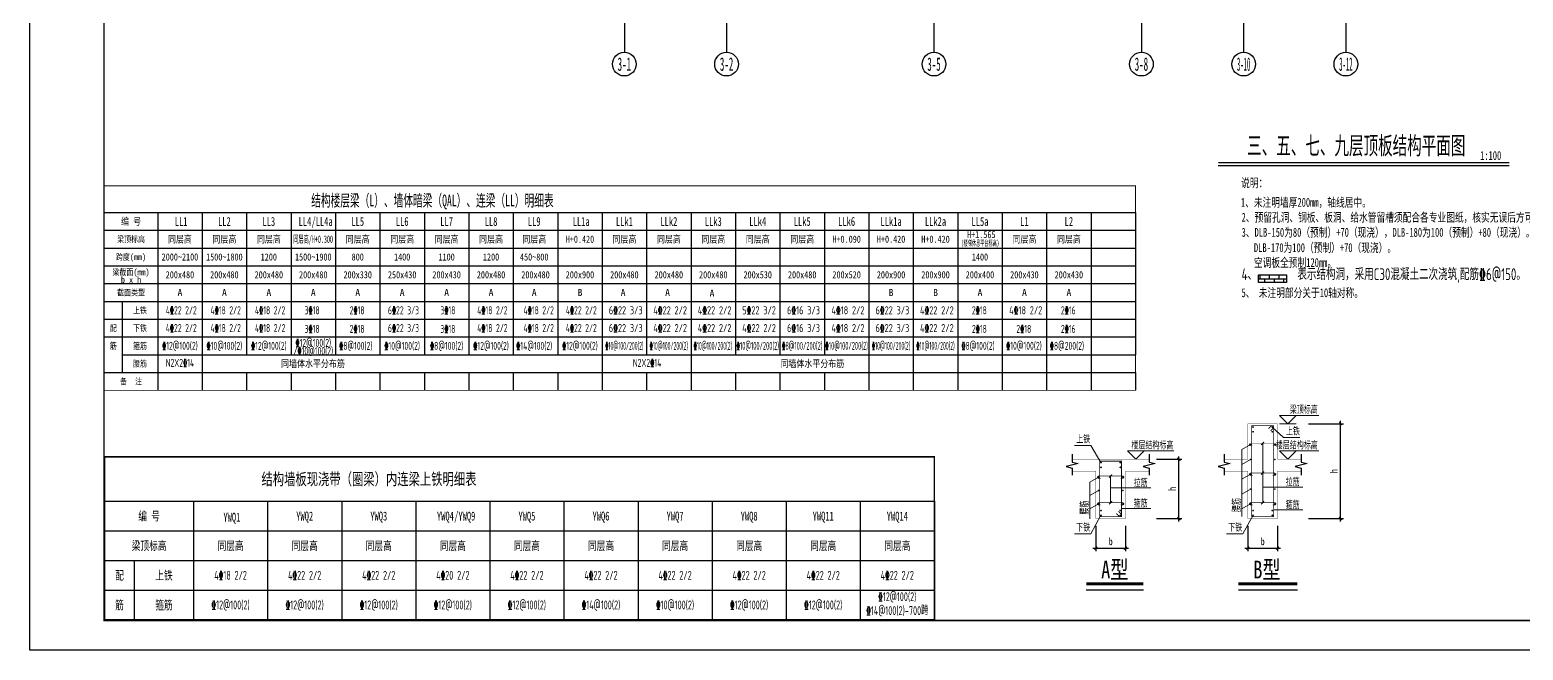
# Model space of a CAD drawing. Extents: x -3200781797 to -8106663, y 494714 to 1244925.
# Drawn here: x -8190763 to -8140368, y 814664 to 835599 of the extents above; entities that cross this region are included whole.
import ezdxf
from ezdxf.enums import TextEntityAlignment as Align
from ezdxf.xclip import XClip

# ---------------------------------------------------------------- set-up
doc = ezdxf.new("R2010")
doc.units = 0
doc.header["$LTSCALE"] = 1000
doc.header["$MEASUREMENT"] = 0
doc.header["$XCLIPFRAME"] = 0
doc.linetypes.add('DASH', pattern=[0.35, 0.25, -0.1])
doc.layers.get('Defpoints').update_dxf_attribs({"color": 30, "linetype": 'DASH'})
for name, color, linetype in [('3#-轴线$0$3#-轴号$0$A-ANNO-AXIS-CIRC', 3, 'Continuous'), ('3#-轴线$0$3#-轴号$0$A-ANNO-AXIS-TEXT', 7, 'Continuous'), ('3#-轴线$0$AXIS_TEXT', 7, 'Continuous'), ('3#4#5#$0$BORDER', 7, 'Continuous'), ('3#4#5#模板$0$BORDER', 7, 'Continuous'), ('DIM', 3, 'Continuous'), ('HATCH', 254, 'Continuous'), ('NUM', 7, 'Continuous'), ('S-ANNO-DIMS', 3, 'Continuous'), ('S-ANNO-TABS', 4, 'Continuous'), ('S-ANNO-TABT', 7, 'Continuous'), ('S-ANNO-TEXT', 7, 'Continuous'), ('S-DETL', 4, 'Continuous'), ('S-DETL-DIMS', 7, 'Continuous'), ('S-DETL-SBAR', 6, 'Continuous'), ('S-PC-FQ-WYQ', 4, 'Continuous'), ('S-WALL-BEAM-TEXT', 2, 'Continuous'), ('S-WALL-COLU-HATC', 16, 'Continuous')]:
    doc.layers.add(name, color=color, linetype=linetype)
doc.layers.add('S-DETL-TEXT', color=7, linetype='Continuous', lineweight=0)
doc.styles.add('-楷体_GB2312', font='', dxfattribs={"width": 0.7})
doc.styles.add('3#-轴线$0$3#-轴号$0$_TCH_AXIS', font='')
doc.styles.add('3#-轴线$0$COMPLEX', font='COMPLEX')
doc.styles.add('TSSD_Dimension', font='', dxfattribs={"width": 0.7})
doc.styles.add('TSSD_Norm', font='Tssdeng.shx', dxfattribs={"bigfont": 'hztxt.shx'})
doc.styles.add('TSSD_Rein', font='tssdeng.shx', dxfattribs={"width": 0.7, "bigfont": 'hztxt.shx'})
doc.styles.add('宋体', font='', dxfattribs={"width": 0.8})
doc.styles.add('楷体', font='', dxfattribs={"width": 0.6})
doc.styles.get('-楷体_GB2312').set_extended_font_data('KaiTi_GB2312')
doc.styles.get('3#-轴线$0$3#-轴号$0$_TCH_AXIS').set_extended_font_data('SimSun')
doc.styles.get('TSSD_Dimension').set_extended_font_data('KaiTi_GB2312')
doc.styles.get('宋体').set_extended_font_data('SimSun')
doc.styles.get('楷体').set_extended_font_data('KaiTi_GB2312')
doc.dimstyles.new('TSSD_100_100', dxfattribs={"dimtxt": 250, "dimasz": 100, "dimexe": 100, "dimexo": 250, "dimgap": 100, "dimtad": 1, "dimdec": 0, "dimzin": 0, "dimdsep": 46, "dimtxsty": 'TSSD_Dimension', "dimblk": 'ARCHTICK', "dimcen": 0, "dimdle": 100, "dimclrt": 7, "dimadec": 0, "dimazin": 0, "dimtfac": 1, "dimtdec": 0, "dimtix": 1, "dimtmove": 2, "dimatfit": 3, "dimfxl": 1, "dimtolj": 1, "dimtzin": 0, "dimarcsym": 0})
doc.dimstyles.new('TSSD_20_100', dxfattribs={"dimtxt": 250, "dimasz": 100, "dimexe": 100, "dimexo": 250, "dimgap": 100, "dimtad": 1, "dimdec": 0, "dimlfac": 0.2, "dimzin": 0, "dimdsep": 46, "dimtxsty": '楷体', "dimblk": 'ARCHTICK', "dimcen": 0, "dimdle": 100, "dimclrt": 7, "dimadec": 0, "dimazin": 0, "dimtfac": 1, "dimtdec": 0, "dimtix": 1, "dimtmove": 2, "dimatfit": 3, "dimfxl": 1, "dimtolj": 1, "dimtzin": 0, "dimarcsym": 0})

# ---------------------------------------------------------------- blocks, each defined once
blk = doc.blocks.new('A$C635F6008')
at = {"layer": 'HATCH'}
h = blk.add_hatch(dxfattribs=at)
h.set_pattern_fill('BRICK1', color=256, scale=20, style=0)
h.set_pattern_definition([(0, (-59483.03, -74401.65), (0, 160), []), (90, (-59483.03, -74401.65), (-160, 160), [160, -160])])
h.paths.add_polyline_path([(2384, -116), (1440, -116), (1440, -378), (2384, -378)])
at = {"layer": 'S-PC-FQ-WYQ'}
blk.add_lwpolyline([(1440, -116), (2384, -116), (2384, -378), (1440, -378)], close=True, dxfattribs=at)
at = {"layer": 'NUM', "width": 0.7}
for s, height, style, p in [('说明：', 300, '楷体', (849, 2746)), ('   1、未注明墙厚200mm，轴线居中。', 300, '楷体', (416, 2086)), ('2、预留孔洞、钢板、板洞、给水管留槽须配合各专业图纸，核实无误后方可施工,不得后凿。', 300, '楷体', (866, 1582)), ('3、DLB-150为80（预制）+70（现浇），DLB-180为100（预制）+80（现浇）。', 300, '楷体', (866, 1075)), ('DLB-170为100（预制）+70（现浇）。', 300, '楷体', (1283, 557)), ('4、        表示结构洞，采用C30混凝土二次浇筑,配筋%%1326@150。', 400, 'TSSD_Rein', (866, -418)), ('空调板全预制120mm。', 300, '楷体', (1283, 56))]:
    blk.add_text(s, height=height, dxfattribs=dict(at, style=style)).set_placement(p, align=Align.BOTTOM_LEFT)
blk = doc.blocks.new('ll-1')
at = {"layer": 'S-ANNO-TABS'}
for p, q in [((25521, 3723), (60321, 3723)), ((27321, 3723), (27321, -2277)), ((28821, 3723), (28821, -2277)), ((30321, 3723), (30321, -1077)), ((31821, 3723), (31821, -1077)), ((31821, 3723), (31821, -1077)), ((33321, 3723), (33321, -1077)), ((34821, 3723), (34821, -1077)), ((36321, 3723), (36321, -1077)), ((37821, 3723), (37821, -1077)), ((39321, 3723), (39321, -1077)), ((40821, 3723), (40821, -1077)), ((42321, 3723), (42321, -2277)), ((43821, 3723), (43821, -1077)), ((45321, 3723), (45321, -2277)), ((46821, 3723), (46821, -1077)), ((48321, 3723), (48321, -1077)), ((49821, 3723), (49821, -1077)), ((51321, 3723), (51321, -2277)), ((52821, 3723), (52821, -2277)), ((54321, 3723), (54321, -2277)), ((55821, 3723), (55821, -2277)), ((57321, 3723), (57321, -2277)), ((58821, 3723), (58821, -2277)), ((60321, 3723), (60321, -1077)), ((25521, 3123), (60321, 3123)), ((25521, 3123), (60321, 3123)), ((25521, 2523), (60321, 2523)), ((25521, 1923), (60321, 1923)), ((25521, 1323), (60321, 1323)), ((25521, 723), (60321, 723)), ((26121, 723), (26121, -1677)), ((25521, 123), (60321, 123)), ((25521, -477), (60321, -477)), ((26121, -1077), (60321, -1077)), ((25521, -1677), (60321, -1677)), ((30321, -1677), (30321, -2277)), ((31821, -1677), (31821, -2277)), ((31821, -1677), (31821, -2277)), ((33321, -1677), (33321, -2277)), ((34821, -1677), (34821, -2277)), ((36321, -1677), (36321, -2277)), ((37821, -1677), (37821, -2277)), ((39321, -1677), (39321, -2277)), ((40821, -1677), (40821, -2277)), ((43821, -1677), (43821, -2277)), ((46821, -1677), (46821, -2277)), ((48321, -1677), (48321, -2277)), ((49821, -1677), (49821, -2277)), ((60321, -1677), (60321, -2277))]:
    blk.add_line(p, q, dxfattribs=at)
at = {"layer": 'S-ANNO-TABS', "const_width": 30}
blk.add_lwpolyline([(25521, 4623), (60321, 4623), (60321, -2277), (25521, -2277)], close=True, dxfattribs=at)
at = {"layer": 'S-ANNO-TABT'}
for s, height, style, width, p in [('结构楼层梁（L）、墙体暗梁（QAL）、连梁（LL）明细表', 400, '楷体', 0.6, (36591, 4130)), ('编 号', 240, '宋体', 0.8, (26421, 3423)), ('LL1', 300, '宋体', 0.7, (28112, 3423)), ('LL2', 300, '宋体', 0.7, (29571, 3423)), ('LL3', 300, '宋体', 0.7, (31071, 3423)), ('LL4', 300, '宋体', 0.7, (32289, 3423)), ('/LL4a', 300, '宋体', 0.7, (32868, 3423)), ('LL5', 300, '宋体', 0.7, (34071, 3423)), ('LL6', 300, '宋体', 0.7, (35571, 3423)), ('LL7', 300, '宋体', 0.7, (37071, 3423)), ('LL8', 300, '宋体', 0.7, (38571, 3423)), ('LL9', 300, '宋体', 0.7, (40027, 3423)), ('LL1a', 300, '宋体', 0.7, (41612, 3423)), ('LLk1', 300, '宋体', 0.7, (43071, 3423)), ('LLk2', 300, '宋体', 0.7, (44571, 3423)), ('LLk3', 300, '宋体', 0.7, (46071, 3423)), ('LLk4', 300, '宋体', 0.7, (47571, 3423)), ('LLk5', 300, '宋体', 0.7, (49071, 3423)), ('LLk6', 300, '宋体', 0.7, (50571, 3423)), ('LLk1a', 300, '宋体', 0.7, (52071, 3423)), ('LLk2a', 300, '宋体', 0.7, (53571, 3423)), ('LL5a', 300, '宋体', 0.7, (55071, 3423)), ('L1', 300, '宋体', 0.7, (56571, 3423)), ('L2', 300, '宋体', 0.7, (58071, 3423)), ('H+1.565', 240, '宋体', 0.8, (55115, 2981)), ('梁顶标高', 210, '宋体', 0.8, (26421, 2824)), ('同层高', 240, '宋体', 0.8, (28071, 2824)), ('同层高', 240, '宋体', 0.8, (29571, 2824)), ('同层高', 240, '宋体', 0.8, (31071, 2824)), ('同层高/H+0.300', 250, '宋体', 0.5, (32565, 2824)), ('同层高', 240, '宋体', 0.8, (34071, 2824)), ('同层高', 240, '宋体', 0.8, (35571, 2824)), ('同层高', 240, '宋体', 0.8, (37071, 2824)), ('同层高', 240, '宋体', 0.8, (38571, 2824)), ('同层高', 240, '宋体', 0.8, (40027, 2824)), ('H+0.420', 240, '宋体', 0.8, (41571, 2824)), ('同层高', 240, '宋体', 0.8, (43071, 2824)), ('同层高', 240, '宋体', 0.8, (44571, 2824)), ('同层高', 240, '宋体', 0.8, (46071, 2824)), ('同层高', 240, '宋体', 0.8, (47571, 2824)), ('同层高', 240, '宋体', 0.8, (49071, 2824)), ('H+0.090', 240, '宋体', 0.8, (50571, 2824)), ('H+0.420', 240, '宋体', 0.8, (52071, 2824)), ('H+0.420', 240, '宋体', 0.8, (53571, 2824)), ('(楼梯休息平台标高)', 200, '宋体', 0.5, (55078, 2694)), ('同层高', 240, '宋体', 0.8, (56571, 2824)), ('同层高', 240, '宋体', 0.8, (58071, 2824)), ('跨度(mm)', 210, '宋体', 0.8, (26421, 2224)), ('2000~2100', 240, '宋体', 0.8, (28071, 2224)), ('1500~1800', 240, '宋体', 0.8, (29571, 2224)), ('1200', 240, '宋体', 0.8, (31071, 2224)), ('1500~1900', 240, '宋体', 0.8, (32571, 2224)), ('800', 240, '宋体', 0.8, (34071, 2224)), ('1400', 240, '宋体', 0.8, (35571, 2224)), ('1100', 240, '宋体', 0.8, (37071, 2224)), ('1200', 240, '宋体', 0.8, (38571, 2224)), ('450~800', 240, '宋体', 0.8, (40027, 2224)), ('1400', 240, '宋体', 0.8, (55071, 2224)), ('梁截面(mm)', 210, '宋体', 0.8, (26421, 1714)), ('b x h', 210, '宋体', 0.8, (26421, 1454)), ('200x480', 240, '宋体', 0.8, (28071, 1624)), ('200x480', 240, '宋体', 0.8, (29571, 1624)), ('200x480', 240, '宋体', 0.8, (31071, 1624)), ('200x480', 240, '宋体', 0.8, (32571, 1624)), ('200x330', 240, '宋体', 0.8, (34071, 1624)), ('250x430', 240, '宋体', 0.8, (35571, 1624)), ('200x430', 240, '宋体', 0.8, (37071, 1624)), ('200x480', 240, '宋体', 0.8, (38571, 1624)), ('200x480', 240, '宋体', 0.8, (40071, 1624)), ('200x900', 240, '宋体', 0.8, (41571, 1624)), ('200x480', 240, '宋体', 0.8, (43071, 1624)), ('200x480', 240, '宋体', 0.8, (44571, 1624)), ('200x480', 240, '宋体', 0.8, (46071, 1624)), ('200x530', 240, '宋体', 0.8, (47571, 1624)), ('200x480', 240, '宋体', 0.8, (49071, 1624)), ('200x520', 240, '宋体', 0.8, (50571, 1624)), ('200x900', 240, '宋体', 0.8, (52071, 1624)), ('200x900', 240, '宋体', 0.8, (53571, 1624)), ('200x400', 240, '宋体', 0.8, (55071, 1624)), ('200x430', 240, '宋体', 0.8, (56571, 1624)), ('200x430', 240, '宋体', 0.8, (58071, 1624)), ('截面类型', 210, '宋体', 0.8, (26421, 1024)), ('上铁', 210, '宋体', 0.8, (26721, 424)), ('4%%13222 2/2', 270, 'TSSD_Norm', 0.6, (28115, 424)), ('4%%13218 2/2', 270, 'TSSD_Norm', 0.6, (29615, 424)), ('4%%13218 2/2', 270, 'TSSD_Norm', 0.6, (31115, 424)), ('3%%13218', 270, 'TSSD_Norm', 0.6, (32531, 424)), ('2%%13218', 270, 'TSSD_Norm', 0.6, (34050, 424)), ('6%%13222 3/3', 270, 'TSSD_Norm', 0.6, (35615, 424)), ('3%%13218', 270, 'TSSD_Norm', 0.6, (37115, 424)), ('4%%13218 2/2', 270, 'TSSD_Norm', 0.6, (38615, 424)), ('4%%13218 2/2', 270, 'TSSD_Norm', 0.6, (40179, 424)), ('4%%13222 2/2', 270, 'TSSD_Norm', 0.6, (41615, 424)), ('6%%13222 3/3', 270, 'TSSD_Norm', 0.7, (43115, 424)), ('4%%13222 2/2', 270, 'TSSD_Norm', 0.7, (44615, 424)), ('4%%13222 2/2', 270, 'TSSD_Norm', 0.7, (46115, 424)), ('5%%13222 3/2', 270, 'TSSD_Norm', 0.7, (47615, 424)), ('6%%13216 3/3', 270, 'TSSD_Norm', 0.7, (49115, 424)), ('4%%13218 2/2', 270, 'TSSD_Norm', 0.7, (50615, 424)), ('6%%13222 3/3', 270, 'TSSD_Norm', 0.7, (52115, 424)), ('4%%13222 2/2', 270, 'TSSD_Norm', 0.7, (53615, 424)), ('2%%13218', 270, 'TSSD_Norm', 0.6, (55050, 424)), ('4%%13218 2/2', 270, 'TSSD_Norm', 0.7, (56615, 424)), ('2%%13216', 270, 'TSSD_Norm', 0.6, (58050, 424)), ('配', 210, '宋体', 0.8, (25821, -176)), ('下铁', 210, '宋体', 0.8, (26721, -176)), ('4%%13222 2/2', 270, 'TSSD_Norm', 0.6, (28115, -176)), ('4%%13218 2/2', 270, 'TSSD_Norm', 0.6, (29615, -176)), ('4%%13218 2/2', 270, 'TSSD_Norm', 0.6, (31115, -176)), ('%%13212@100(2)', 270, 'TSSD_Norm', 0.6, (32571, -676)), ('3%%13218', 270, 'TSSD_Norm', 0.6, (32531, -204)), ('2%%13218', 270, 'TSSD_Norm', 0.6, (34050, -204)), ('6%%13222 3/3', 270, 'TSSD_Norm', 0.6, (35615, -176)), ('3%%13218', 270, 'TSSD_Norm', 0.6, (37115, -204)), ('4%%13218 2/2', 270, 'TSSD_Norm', 0.6, (38615, -176)), ('4%%13218 2/2', 270, 'TSSD_Norm', 0.6, (40179, -176)), ('4%%13222 2/2', 270, 'TSSD_Norm', 0.6, (41615, -176)), ('6%%13222 3/3', 270, 'TSSD_Norm', 0.7, (43115, -176)), ('4%%13222 2/2', 270, 'TSSD_Norm', 0.7, (44615, -176)), ('4%%13222 2/2', 270, 'TSSD_Norm', 0.7, (46115, -176)), ('4%%13222 2/2', 270, 'TSSD_Norm', 0.7, (47615, -176)), ('6%%13216 3/3', 270, 'TSSD_Norm', 0.7, (49115, -176)), ('4%%13218 2/2', 270, 'TSSD_Norm', 0.7, (50615, -176)), ('6%%13222 3/3', 270, 'TSSD_Norm', 0.7, (52115, -176)), ('4%%13222 2/2', 270, 'TSSD_Norm', 0.7, (53615, -176)), ('2%%13218', 270, 'TSSD_Norm', 0.6, (55050, -204)), ('2%%13218', 270, 'TSSD_Norm', 0.6, (56550, -204)), ('2%%13216', 270, 'TSSD_Norm', 0.6, (58050, -204)), ('筋', 210, '宋体', 0.8, (25821, -776)), ('箍筋', 210, '宋体', 0.8, (26721, -776)), ('%%13212@100(2)', 270, 'TSSD_Norm', 0.6, (28071, -774)), ('%%13210@100(2)', 270, 'TSSD_Norm', 0.6, (29571, -776)), ('%%13212@100(2)', 270, 'TSSD_Norm', 0.6, (31071, -776)), ('/%%13210@100(2)', 270, 'TSSD_Norm', 0.6, (32571, -950)), ('%%1328@100(2)', 270, 'TSSD_Norm', 0.6, (34006, -776)), ('%%13210@100(2)', 270, 'TSSD_Norm', 0.6, (35571, -776)), ('%%1328@100(2)', 270, 'TSSD_Norm', 0.6, (37071, -776)), ('%%13212@100(2)', 270, 'TSSD_Norm', 0.6, (38571, -776)), ('%%13214@100(2)', 270, 'TSSD_Norm', 0.6, (40027, -776)), ('%%13212@100(2)', 270, 'TSSD_Norm', 0.6, (41571, -774)), ('%%13210@100/200(2)', 270, 'TSSD_Norm', 0.45, (43071, -776)), ('%%13210@100/200(2)', 270, 'TSSD_Norm', 0.45, (44571, -776)), ('%%13210@100/200(2)', 270, 'TSSD_Norm', 0.45, (46058, -776)), ('%%13210@100/200(2)', 270, 'TSSD_Norm', 0.5, (47571, -776)), ('%%1328@100/200(2)', 270, 'TSSD_Norm', 0.5, (49071, -776)), ('%%13210@100/200(2)', 270, 'TSSD_Norm', 0.5, (50571, -776)), ('%%13210@100/200(2)', 270, 'TSSD_Norm', 0.45, (52071, -776)), ('%%13210@100/200(2)', 270, 'TSSD_Norm', 0.45, (53571, -776)), ('%%1328@100(2)', 270, 'TSSD_Norm', 0.6, (55006, -776)), ('%%13210@100(2)', 270, 'TSSD_Norm', 0.6, (56556, -774)), ('%%1328@200(2)', 270, 'TSSD_Norm', 0.6, (58006, -776)), ('腰筋', 210, '宋体', 0.8, (26721, -1377)), ('N2X2%%13214', 270, 'TSSD_Norm', 0.6, (28071, -1350)), ('同墙体水平分布筋', 240, '宋体', 0.8, (32561, -1376)), ('N2X2%%13214', 270, 'TSSD_Norm', 0.6, (43837, -1350)), ('同墙体水平分布筋', 240, '宋体', 0.8, (49413, -1376)), ('备  注', 210, '宋体', 0.8, (26421, -1976))]:
    blk.add_text(s, height=height, dxfattribs=dict(at, style=style, width=width)).set_placement(p, align=Align.MIDDLE_CENTER)
at = {"layer": 'S-ANNO-TABT', "style": '宋体'}
for s, p in [('A', (28071, 1024)), ('A', (29571, 1024)), ('A', (31071, 1024)), ('A', (32571, 1024)), ('A', (34071, 1024)), ('A', (35571, 1024)), ('A', (37071, 1024)), ('A', (38571, 1024)), ('A', (40027, 1024)), ('B', (41571, 1024)), ('A', (43027, 1024)), ('A', (44527, 1024)), ('A', (46027, 1000)), ('B', (52071, 1024)), ('B', (53571, 1024)), ('A', (55071, 1024)), ('A', (56571, 1024)), ('A', (58071, 1024))]:
    blk.add_text(s, height=240, dxfattribs=at).set_placement(p, align=Align.MIDDLE_CENTER)
blk = doc.blocks.new('A$C7cd9d368')
at = {"layer": 'S-ANNO-TABS'}
for p, q in [((25, 4025), (28025, 4025)), ((3025, 4025), (3025, 25)), ((5525, 4025), (5525, 25)), ((8025, 4025), (8025, 25)), ((10525, 4025), (10525, 25)), ((10525, 4025), (10525, 25)), ((13025, 4025), (13025, 25)), ((15525, 4025), (15525, 25)), ((18025, 4025), (18025, 25)), ((20525, 4025), (20525, 25)), ((23025, 4025), (23025, 25)), ((25525, 4025), (25525, 25)), ((28025, 4025), (28025, 25)), ((28025, 4025), (28025, 25)), ((25, 3025), (28025, 3025)), ((25, 3025), (28025, 3025)), ((25, 3025), (28025, 3025)), ((25, 2025), (28025, 2025)), ((1025, 2025), (1025, 25)), ((25, 1025), (28025, 1025))]:
    blk.add_line(p, q, dxfattribs=at)
at = {"layer": 'S-ANNO-TABS', "const_width": 50}
blk.add_lwpolyline([(25, 5525), (28025, 5525), (28025, 25), (25, 25)], close=True, dxfattribs=at)
at = {"layer": 'S-ANNO-TABT'}
for s, height, style, width, p in [('结构墙板现浇带（圈梁）内连梁上铁明细表', 400, '楷体', 0.7, (8945, 4775)), ('编 号', 300, '楷体', 0.7, (1525, 3525)), ('YWQ1', 300, '楷体', 0.7, (4318, 3488)), ('YWQ2', 300, '楷体', 0.7, (6775, 3525)), ('YWQ3', 300, '楷体', 0.7, (9275, 3525)), ('YWQ4', 300, '楷体', 0.7, (11524, 3525)), ('/YWQ9', 300, '楷体', 0.7, (12177, 3525)), ('YWQ5', 300, '楷体', 0.7, (14275, 3525)), ('YWQ6', 300, '楷体', 0.7, (16775, 3525)), ('YWQ7', 300, '楷体', 0.7, (19275, 3525)), ('YWQ8', 300, '楷体', 0.7, (21775, 3525)), ('YWQ11', 300, '楷体', 0.7, (24275, 3525)), ('YWQ14', 300, '楷体', 0.7, (26775, 3525)), ('梁顶标高', 300, '楷体', 0.7, (1525, 2525)), ('同层高', 300, '楷体', 0.7, (4275, 2525)), ('同层高', 300, '楷体', 0.7, (6775, 2525)), ('同层高', 300, '楷体', 0.7, (9275, 2525)), ('同层高', 300, '楷体', 0.7, (11775, 2525)), ('同层高', 300, '楷体', 0.7, (14275, 2525)), ('同层高', 300, '楷体', 0.7, (16775, 2525)), ('同层高', 300, '楷体', 0.7, (19275, 2525)), ('同层高', 300, '楷体', 0.7, (21775, 2525)), ('同层高', 300, '楷体', 0.7, (24275, 2525)), ('同层高', 300, '楷体', 0.7, (26775, 2525)), ('配', 300, '楷体', 0.7, (525, 1526)), ('上铁', 300, '楷体', 0.7, (2025, 1526)), ('4%%13218 2/2', 300, 'TSSD_Norm', 0.6, (4275, 1526)), ('4%%13222 2/2', 300, 'TSSD_Norm', 0.6, (6775, 1526)), ('4%%13222 2/2', 300, 'TSSD_Norm', 0.6, (9275, 1526)), ('4%%13220 2/2', 300, 'TSSD_Norm', 0.6, (11775, 1526)), ('4%%13222 2/2', 300, 'TSSD_Norm', 0.6, (14275, 1526)), ('4%%13222 2/2', 300, 'TSSD_Norm', 0.6, (16775, 1526)), ('4%%13222 2/2', 300, 'TSSD_Norm', 0.6, (19275, 1526)), ('4%%13222 2/2', 300, 'TSSD_Norm', 0.6, (21775, 1526)), ('4%%13222 2/2', 300, 'TSSD_Norm', 0.6, (24275, 1526)), ('4%%13222 2/2', 300, 'TSSD_Norm', 0.6, (26775, 1526)), ('筋', 300, '楷体', 0.7, (525, 525)), ('箍筋', 300, '楷体', 0.7, (2025, 525)), ('%%13212@100(2)', 300, 'TSSD_Norm', 0.6, (4275, 526)), ('%%13212@100(2)', 300, 'TSSD_Norm', 0.6, (6775, 526)), ('%%13212@100(2)', 300, 'TSSD_Norm', 0.6, (9275, 526)), ('%%13212@100(2)', 300, 'TSSD_Norm', 0.6, (11775, 526)), ('%%13212@100(2)', 300, 'TSSD_Norm', 0.6, (14275, 526)), ('%%13214@100(2)', 300, 'TSSD_Norm', 0.6, (16775, 526)), ('%%13210@100(2)', 300, 'TSSD_Norm', 0.6, (19275, 526)), ('%%13212@100(2)', 300, 'TSSD_Norm', 0.6, (21775, 526)), ('%%13212@100(2)', 300, 'TSSD_Norm', 0.6, (24275, 526)), ('%%13214@100(2)-700跨', 300, 'TSSD_Norm', 0.6, (26775, 335)), ('%%13212@100(2)', 300, 'TSSD_Norm', 0.6, (26775, 803))]:
    blk.add_text(s, height=height, dxfattribs=dict(at, style=style, width=width)).set_placement(p, align=Align.MIDDLE_CENTER)
blk = doc.blocks.new('_ArchTick')
at = {"color": 0, "linetype": 'ByBlock', "const_width": 0.4}
blk.add_lwpolyline([(-0.5, -0.5), (0.5, 0.5)], dxfattribs=at)
blk = doc.blocks.new('*D1465')
at = {"layer": 'Defpoints', "color": 0, "transparency": 16777216}
for p in [(236242, 294432), (237242, 294432), (237242, 293432)]:
    blk.add_point(p, dxfattribs=at)
at = {"layer": 'S-DETL-TEXT', "color": 0, "lineweight": -2, "transparency": 16777216}
for p, q in [((236242, 294182), (236242, 293332)), ((237242, 294182), (237242, 293332)), ((236142, 293432), (237342, 293432))]:
    blk.add_line(p, q, dxfattribs=at)
at = {"layer": 'S-DETL-TEXT', "color": 0, "lineweight": -2, "transparency": 16777216, "xscale": 100, "yscale": 100, "zscale": 100, "rotation": 180}
blk.add_blockref('_ArchTick', (236242, 293432), dxfattribs=at)
at = {"layer": 'S-DETL-TEXT', "color": 0, "lineweight": -2, "transparency": 16777216, "xscale": 100, "yscale": 100, "zscale": 100}
blk.add_blockref('_ArchTick', (237242, 293432), dxfattribs=at)
at = {"layer": 'S-DETL-TEXT', "color": 7, "transparency": 16777216, "insert": (236742, 293657), "char_height": 250, "attachment_point": 5, "style": 'TSSD_Dimension'}
blk.add_mtext('\\A1;b', dxfattribs=at)
blk = doc.blocks.new('*D1466')
at = {"layer": 'Defpoints', "color": 0, "transparency": 16777216}
for p in [(238042, 297632), (239372, 297632), (238042, 294432)]:
    blk.add_point(p, dxfattribs=at)
at = {"layer": 'S-DETL-DIMS', "color": 0, "lineweight": -2, "transparency": 16777216}
for p, q in [((238292, 297632), (239472, 297632)), ((239372, 294332), (239372, 297732)), ((238292, 294432), (239472, 294432))]:
    blk.add_line(p, q, dxfattribs=at)
at = {"layer": 'S-DETL-DIMS', "color": 0, "lineweight": -2, "transparency": 16777216, "xscale": 100, "yscale": 100, "zscale": 100}
for p, rotation in [((239372, 297632), 90), ((239372, 294432), 270)]:
    blk.add_blockref('_ArchTick', p, dxfattribs=dict(at, rotation=rotation))
at = {"layer": 'S-DETL-DIMS', "color": 7, "transparency": 16777216, "insert": (239147, 296032), "char_height": 250, "attachment_point": 5, "rotation": 90, "style": 'TSSD_Dimension'}
blk.add_mtext('\\A1;h', dxfattribs=at)
blk = doc.blocks.new('*D1467')
at = {"layer": 'Defpoints', "color": 0, "transparency": 16777216}
for p in [(231111, 294432), (232111, 294432), (232111, 293432)]:
    blk.add_point(p, dxfattribs=at)
at = {"layer": 'S-DETL-DIMS', "color": 0, "lineweight": -2, "transparency": 16777216}
for p, q in [((231111, 294182), (231111, 293332)), ((232111, 294182), (232111, 293332)), ((231011, 293432), (232211, 293432))]:
    blk.add_line(p, q, dxfattribs=at)
at = {"layer": 'S-DETL-DIMS', "color": 0, "lineweight": -2, "transparency": 16777216, "xscale": 100, "yscale": 100, "zscale": 100, "rotation": 180}
blk.add_blockref('_ArchTick', (231111, 293432), dxfattribs=at)
at = {"layer": 'S-DETL-DIMS', "color": 0, "lineweight": -2, "transparency": 16777216, "xscale": 100, "yscale": 100, "zscale": 100}
blk.add_blockref('_ArchTick', (232111, 293432), dxfattribs=at)
at = {"layer": 'S-DETL-DIMS', "color": 7, "transparency": 16777216, "insert": (231611, 293657), "char_height": 250, "attachment_point": 5, "style": 'TSSD_Dimension'}
blk.add_mtext('\\A1;b', dxfattribs=at)
blk = doc.blocks.new('*D1461')
at = {"layer": 'Defpoints', "color": 0, "transparency": 16777216}
for p in [(232912, 296432), (233912, 296432), (232912, 294432)]:
    blk.add_point(p, dxfattribs=at)
at = {"layer": 'S-DETL-DIMS', "color": 0, "lineweight": -2, "transparency": 16777216}
for p, q in [((233162, 296432), (234012, 296432)), ((233912, 294332), (233912, 296532)), ((233162, 294432), (234012, 294432))]:
    blk.add_line(p, q, dxfattribs=at)
at = {"layer": 'S-DETL-DIMS', "color": 0, "lineweight": -2, "transparency": 16777216, "xscale": 100, "yscale": 100, "zscale": 100}
for p, rotation in [((233912, 296432), 90), ((233912, 294432), 270)]:
    blk.add_blockref('_ArchTick', p, dxfattribs=dict(at, rotation=rotation))
at = {"layer": 'S-DETL-DIMS', "color": 7, "transparency": 16777216, "insert": (233687, 295432), "char_height": 250, "attachment_point": 5, "rotation": 90, "style": 'TSSD_Dimension'}
blk.add_mtext('\\A1;h', dxfattribs=at)
blk = doc.blocks.new('*D1462')
at = {"layer": 'Defpoints', "color": 0, "transparency": 16777216}
for p in [(241569, 294432), (242569, 294432), (242569, 293432)]:
    blk.add_point(p, dxfattribs=at)
at = {"layer": 'S-DETL-DIMS', "color": 0, "lineweight": -2, "transparency": 16777216}
for p, q in [((241569, 294182), (241569, 293332)), ((242569, 294182), (242569, 293332)), ((241469, 293432), (242669, 293432))]:
    blk.add_line(p, q, dxfattribs=at)
at = {"layer": 'S-DETL-DIMS', "color": 0, "lineweight": -2, "transparency": 16777216, "xscale": 100, "yscale": 100, "zscale": 100, "rotation": 180}
blk.add_blockref('_ArchTick', (241569, 293432), dxfattribs=at)
at = {"layer": 'S-DETL-DIMS', "color": 0, "lineweight": -2, "transparency": 16777216, "xscale": 100, "yscale": 100, "zscale": 100}
blk.add_blockref('_ArchTick', (242569, 293432), dxfattribs=at)
at = {"layer": 'S-DETL-DIMS', "color": 7, "transparency": 16777216, "insert": (242069, 293657), "char_height": 250, "attachment_point": 5, "style": 'TSSD_Dimension'}
blk.add_mtext('\\A1;b', dxfattribs=at)
blk = doc.blocks.new('*D1463')
at = {"layer": 'Defpoints', "color": 0, "transparency": 16777216}
for p in [(243370, 296432), (244370, 296432), (243370, 294432)]:
    blk.add_point(p, dxfattribs=at)
at = {"layer": 'S-DETL-DIMS', "color": 0, "lineweight": -2, "transparency": 16777216}
for p, q in [((243620, 296432), (244470, 296432)), ((244370, 294332), (244370, 296532)), ((243620, 294432), (244470, 294432))]:
    blk.add_line(p, q, dxfattribs=at)
at = {"layer": 'S-DETL-DIMS', "color": 0, "lineweight": -2, "transparency": 16777216, "xscale": 100, "yscale": 100, "zscale": 100}
for p, rotation in [((244370, 296432), 90), ((244370, 294432), 270)]:
    blk.add_blockref('_ArchTick', p, dxfattribs=dict(at, rotation=rotation))
at = {"layer": 'S-DETL-DIMS', "color": 7, "transparency": 16777216, "insert": (244145, 295432), "char_height": 250, "attachment_point": 5, "rotation": 90, "style": 'TSSD_Dimension'}
blk.add_mtext('\\A1;h', dxfattribs=at)
blk = doc.blocks.new('*D1464')
at = {"layer": 'Defpoints', "color": 0, "transparency": 16777216}
for p in [(242569, 298832), (244370, 298832), (243370, 296432)]:
    blk.add_point(p, dxfattribs=at)
at = {"layer": 'DIM', "color": 0, "lineweight": -2, "transparency": 16777216}
for p, q in [((244370, 296332), (244370, 298932)), ((242819, 298832), (244470, 298832)), ((243620, 296432), (244470, 296432))]:
    blk.add_line(p, q, dxfattribs=at)
at = {"layer": 'DIM', "color": 0, "lineweight": -2, "transparency": 16777216, "xscale": 100, "yscale": 100, "zscale": 100}
for p, rotation in [((244370, 298832), 90), ((244370, 296432), 270)]:
    blk.add_blockref('_ArchTick', p, dxfattribs=dict(at, rotation=rotation))
at = {"layer": 'DIM', "color": 7, "transparency": 16777216, "insert": (244102, 297632), "char_height": 250, "attachment_point": 5, "rotation": 90, "style": 'TSSD_Dimension'}
blk.add_mtext('\\A1;建筑窗台', dxfattribs=at)
blk = doc.blocks.new('3#-轴线$0$_AXISO')
blk.add_circle((0, 0), 0.5)
at = {"layer": '3#-轴线$0$AXIS_TEXT', "style": '3#-轴线$0$COMPLEX', "width": 1.041667}
blk.add_attdef('A', text='', height=0.56, dxfattribs=at).set_placement((-0.25, -0.28), (0.25, -0.28), align=Align.FIT)
blk = doc.blocks.new('3#-轴线$0$3#-轴号')
at = {"layer": '3#-轴线$0$3#-轴号$0$A-ANNO-AXIS-CIRC'}
for p, q in [((0, -13981.5), (0, -17981.5)), ((3450, -13981.5), (3450, -17981.5)), ((10450, -13981.5), (10450, -17981.5)), ((17450, -13981.5), (17450, -17981.5)), ((20900, -13981.5), (20900, -17981.5)), ((24350, -13981.5), (24350, -17981.5))]:
    blk.add_line(p, q, dxfattribs=at)
ref = blk.add_blockref('3#-轴线$0$_AXISO', (0, -18381.5), dxfattribs=dict(at, xscale=800, yscale=800, zscale=800))
ref.add_attrib('A', '3-1', dxfattribs={"layer": '3#-轴线$0$3#-轴号$0$A-ANNO-AXIS-TEXT', "height": 452.55, "style": '3#-轴线$0$3#-轴号$0$_TCH_AXIS', "width": 0.466146}).set_placement((-226.3, -18607.8), (226.3, -18607.8), align=Align.FIT)
ref = blk.add_blockref('3#-轴线$0$_AXISO', (3450, -18381.5), dxfattribs=dict(at, xscale=800, yscale=800, zscale=800))
ref.add_attrib('A', '3-2', dxfattribs={"layer": '3#-轴线$0$3#-轴号$0$A-ANNO-AXIS-TEXT', "height": 452.55, "style": '3#-轴线$0$3#-轴号$0$_TCH_AXIS', "width": 0.466146}).set_placement((3223.7, -18607.8), (3676.3, -18607.8), align=Align.FIT)
ref = blk.add_blockref('3#-轴线$0$_AXISO', (10450, -18381.5), dxfattribs=dict(at, xscale=800, yscale=800, zscale=800))
ref.add_attrib('A', '3-5', dxfattribs={"layer": '3#-轴线$0$3#-轴号$0$A-ANNO-AXIS-TEXT', "height": 452.55, "style": '3#-轴线$0$3#-轴号$0$_TCH_AXIS', "width": 0.466146}).set_placement((10223.7, -18607.8), (10676.3, -18607.8), align=Align.FIT)
ref = blk.add_blockref('3#-轴线$0$_AXISO', (17450, -18381.5), dxfattribs=dict(at, xscale=800, yscale=800, zscale=800))
ref.add_attrib('A', '3-8', dxfattribs={"layer": '3#-轴线$0$3#-轴号$0$A-ANNO-AXIS-TEXT', "height": 452.55, "style": '3#-轴线$0$3#-轴号$0$_TCH_AXIS', "width": 0.466146}).set_placement((17223.7, -18607.8), (17676.3, -18607.8), align=Align.FIT)
ref = blk.add_blockref('3#-轴线$0$_AXISO', (20900, -18381.5), dxfattribs=dict(at, xscale=800, yscale=800, zscale=800))
ref.add_attrib('A', '3-10', dxfattribs={"layer": '3#-轴线$0$3#-轴号$0$A-ANNO-AXIS-TEXT', "height": 452.55, "style": '3#-轴线$0$3#-轴号$0$_TCH_AXIS', "width": 0.349609}).set_placement((20673.7, -18607.8), (21126.3, -18607.8), align=Align.FIT)
ref = blk.add_blockref('3#-轴线$0$_AXISO', (24350, -18381.5), dxfattribs=dict(at, xscale=800, yscale=800, zscale=800))
ref.add_attrib('A', '3-12', dxfattribs={"layer": '3#-轴线$0$3#-轴号$0$A-ANNO-AXIS-TEXT', "height": 452.55, "style": '3#-轴线$0$3#-轴号$0$_TCH_AXIS', "width": 0.349609}).set_placement((24123.7, -18607.8), (24576.3, -18607.8), align=Align.FIT)
blk = doc.blocks.new('3#-轴线')
blk.add_blockref('3#-轴线$0$3#-轴号', (0, 0))
blk = doc.blocks.new('剪力墙连梁类型')
h = blk.add_hatch()
h.set_pattern_fill('钢筋混凝土', color=256, scale=100, style=0)
h.set_pattern_definition([(45, (-14862.74, 1e-09), (-176.7767, 176.7767), []), (50, (-14862.74, 1e-09), (717.2602, -62.7521), [75, -825]), (355, (-14862.74, 1e-09), (-138.7513, 752.1921), [60, -660]), (100.4514, (-14803, -5.2), (578.5094, 689.4395), [63.7402, -701.1421]), (46.1842, (-14862.7, 200), (1067.241, -165.519), [112.5, -1237.5]), (96.6356, (-14773.8, 186.2), (934.6627, 974.118), [95.6103, -1051.713]), (351.1842, (-14862.7, 200), (934.662, 974.1186), [90, -990]), (21, (-14762.74, 150), (596.90705, -402.6189), [75, -825]), (326, (-14762.74, 150), (243.3153, 725.15), [60, -660]), (71.4514, (-14713, 116.45), (840.2226, 322.5305), [63.7402, -701.1421]), (37.5, (-14862.74, 1e-09), (12.15986, 332.89385), [0, -652, 0, -670, 0, -662.5]), (7.5, (-14862.74, 1e-09), (263.06954, 394.4117), [0, -382, 0, -637, 0, -252.5]), (327.5, (-15085.74, 1e-09), (533.82244, -22.55487), [0, -250, 0, -780, 0, -1035]), (317.5, (-15185.74, 1e-09), (583.18617, 100.105), [0, -325, 0, -518, 0, -735])])
h.paths.add_polyline_path([(241568.9, 296431.9), (242569.2, 296431.9), (242569.2, 298831.6), (241568.9, 298831.6)])
at = {"layer": 'S-ANNO-TEXT', "linetype": 'Continuous', "const_width": 100}
for points in [[(230786.9, 292231.1), (232718.3, 292231.1)], [(235925.8, 292231.1), (237912.3, 292231.1)], [(241304.7, 292231.1), (243236, 292231.1)]]:
    blk.add_lwpolyline(points, dxfattribs=at)
at = {"layer": 'S-ANNO-TEXT', "linetype": 'Continuous'}
for points in [[(230786.9, 292031.1), (232718.3, 292031.1)], [(235925.8, 292031.1), (237912.3, 292031.1)], [(241304.7, 292031.1), (243236, 292031.1)]]:
    blk.add_lwpolyline(points, dxfattribs=at)
at = {"layer": 'S-DETL', "color": 30, "const_width": 10}
for points in [[(242569.2, 296431.9), (242569.2, 298831.6), (241568.9, 298831.6), (241568.9, 296431.9)], [(238042.2, 296431.9), (237241.9, 296431.9), (237241.9, 297631.8), (236241.6, 297631.8), (236241.6, 296431.9), (235441.3, 296431.9)], [(232911.5, 296431.9), (230310.5, 296431.9), (230310.5, 296431.9), (230310.5, 296431.9)], [(241568.9, 296431.9), (240768.5, 296431.9), (240768.5, 296431.9), (240768.5, 296431.9)], [(243369.5, 296431.9), (242569.2, 296431.9)], [(232911.5, 296031.9), (232111.2, 296031.9), (232111.2, 294431.6), (231110.9, 294431.6), (231110.9, 296031.9), (231110.9, 296031.9), (231110.9, 296031.9), (231110.9, 296031.9), (230310.5, 296031.9)], [(235441.3, 296031.9), (236241.6, 296031.9), (236241.6, 294431.6), (237241.9, 294431.6), (237241.9, 296031.9), (238042.2, 296031.9)], [(243369.5, 296031.9), (242569.2, 296031.9), (242569.2, 294431.6), (241568.9, 294431.6), (241568.9, 296031.9), (241568.9, 296031.9), (241568.9, 296031.9), (241568.9, 296031.9), (240768.5, 296031.9)]]:
    blk.add_lwpolyline(points, dxfattribs=at)
at = {"layer": 'S-DETL', "linetype": 'DASH', "ltscale": 0.5}
for points in [[(241568.9, 296431.9), (242569.2, 296431.9), (242569.2, 298831.6), (241568.9, 298831.6)], [(242569.2, 294431.6), (241568.9, 294431.6), (241568.9, 296431.9), (242569.2, 296431.9)]]:
    blk.add_lwpolyline(points, close=True, dxfattribs=at)
at = {"layer": 'S-DETL'}
for points in [[(230310.5, 296611), (230310.5, 296336), (230510.5, 296286), (230110.5, 296186), (230310.5, 296136), (230310.5, 295895.4)], [(232911.5, 296611), (232911.5, 296336), (233111.5, 296286), (232711.5, 296186), (232911.5, 296136), (232911.5, 295895.4)], [(235441.3, 296611), (235441.3, 296336), (235641.3, 296286), (235241.3, 296186), (235441.3, 296136), (235441.3, 295895.4)], [(238042.2, 296611), (238042.2, 296336), (238242.2, 296286), (237842.2, 296186), (238042.2, 296136), (238042.2, 295895.4)], [(240768.5, 296611), (240768.5, 296336), (240968.5, 296286), (240568.5, 296186), (240768.5, 296136), (240768.5, 295895.4)], [(243369.5, 296611), (243369.5, 296336), (243569.5, 296286), (243169.5, 296186), (243369.5, 296136), (243369.5, 295895.4)]]:
    blk.add_lwpolyline(points, dxfattribs=at)
at = {"layer": 'S-DETL-SBAR'}
blk.add_lwpolyline([(241791.5, 295658.9, 30, 30, 0), (241698.9, 295566.3, 30, 30, 0), (241698.9, 298766.6, 30, 30, 0), (242439.2, 298766.6, 30, 30, 0), (242439.2, 295566.3, 30, 30, 0), (242346.6, 295658.9, 0, 0, 0)], format="xyseb", dxfattribs=at)
at = {"layer": 'S-DETL-SBAR', "const_width": 30}
for points in [[(241728.3, 298721.6, -1), (241758.3, 298721.6, -1)], [(242379.2, 298721.6, 1), (242409.2, 298721.6, 1)], [(241728.3, 297971.6, -1), (241758.3, 297971.6, -1)], [(242379.2, 297971.6, 1), (242409.2, 297971.6, 1)], [(236401, 297521.8, -1), (236431, 297521.8, -1)], [(236401, 297361.8, -1), (236431, 297361.8, -1)], [(237051.9, 297521.8, 1), (237081.9, 297521.8, 1)], [(237051.9, 297361.8, 1), (237081.9, 297361.8, 1)], [(241728.3, 297371.6, -1), (241758.3, 297371.6, -1)], [(242379.2, 297371.6, 1), (242409.2, 297371.6, 1)], [(236319, 296927.9, 1), (236344, 296927.9, 1)], [(237164.5, 296927.9, -1), (237139.5, 296927.9, -1)], [(231270.3, 296321.9, -1), (231300.3, 296321.9, -1)], [(231921.2, 296321.9, 1), (231951.2, 296321.9, 1)], [(236319, 296427.9, 1), (236344, 296427.9, 1)], [(237164.5, 296427.9, -1), (237139.5, 296427.9, -1)], [(241728.3, 296321.9, -1), (241758.3, 296321.9, -1)], [(242379.2, 296321.9, 1), (242409.2, 296321.9, 1)], [(231188.3, 295827.9, 1), (231213.3, 295827.9, 1)], [(231270.3, 296161.9, -1), (231300.3, 296161.9, -1)], [(231921.2, 296161.9, 1), (231951.2, 296161.9, 1)], [(232033.8, 295827.9, -1), (232008.8, 295827.9, -1)], [(236319, 295927.9, 1), (236344, 295927.9, 1)], [(237164.5, 295927.9, -1), (237139.5, 295927.9, -1)], [(241646.3, 295827.9, 1), (241671.3, 295827.9, 1)], [(241728.3, 296161.9, -1), (241758.3, 296161.9, -1)], [(242379.2, 296161.9, 1), (242409.2, 296161.9, 1)], [(242491.8, 295827.9, -1), (242466.8, 295827.9, -1)], [(231188.3, 295377.9, 1), (231213.3, 295377.9, 1)], [(232033.8, 295377.9, -1), (232008.8, 295377.9, -1)], [(236319, 295427.9, 1), (236344, 295427.9, 1)], [(237164.5, 295427.9, -1), (237139.5, 295427.9, -1)], [(241646.3, 295377.9, 1), (241671.3, 295377.9, 1)], [(242491.8, 295377.9, -1), (242466.8, 295377.9, -1)], [(231188.3, 294927.9, 1), (231213.3, 294927.9, 1)], [(232033.8, 294927.9, -1), (232008.8, 294927.9, -1)], [(236319, 294927.9, 1), (236344, 294927.9, 1)], [(237164.5, 294927.9, -1), (237139.5, 294927.9, -1)], [(241646.3, 294927.9, 1), (241671.3, 294927.9, 1)], [(242491.8, 294927.9, -1), (242466.8, 294927.9, -1)], [(231270.3, 294701.6, 1), (231300.3, 294701.6, 1)], [(231270.3, 294541.6, 1), (231300.3, 294541.6, 1)], [(231921.2, 294701.6, -1), (231951.2, 294701.6, -1)], [(231921.2, 294541.6, -1), (231951.2, 294541.6, -1)], [(236401, 294701.6, 1), (236431, 294701.6, 1)], [(236401, 294541.6, 1), (236431, 294541.6, 1)], [(237051.9, 294701.6, -1), (237081.9, 294701.6, -1)], [(237051.9, 294541.6, -1), (237081.9, 294541.6, -1)], [(241728.3, 294701.6, 1), (241758.3, 294701.6, 1)], [(241728.3, 294541.6, 1), (241758.3, 294541.6, 1)], [(242379.2, 294701.6, -1), (242409.2, 294701.6, -1)], [(242379.2, 294541.6, -1), (242409.2, 294541.6, -1)]]:
    blk.add_lwpolyline(points, format="xyb", close=True, dxfattribs=at)
for points in [[(236936.1, 297463), (237040.1, 297566.8), (237111.9, 297566.8), (237111.9, 294496.6), (236371.6, 294496.6), (236371.6, 297566.8), (237111.9, 297566.8), (237111.9, 297495), (237008, 297391)], [(231805.4, 294600.5), (231909.4, 294496.6), (231981.2, 294496.6), (231981.2, 296366.9), (231240.9, 296366.9), (231240.9, 294496.6), (231981.2, 294496.6), (231981.2, 294568.5), (231877.3, 294672.4)], [(242263.4, 294600.5), (242367.3, 294496.6), (242439.2, 294496.6), (242439.2, 296366.9), (241698.9, 296366.9), (241698.9, 294496.6), (242439.2, 294496.6), (242439.2, 294568.5), (242335.3, 294672.4)]]:
    blk.add_lwpolyline(points, dxfattribs=at)
at = {"layer": 'S-DETL-SBAR', "const_width": 18}
for points in [[(237080, 296888.9), (237152, 296888.9, 1), (237152, 296966.9), (236331.5, 296966.9, 1), (236331.5, 296888.9), (236403.5, 296888.9)], [(231949.3, 295788.9), (232021.3, 295788.9, 1), (232021.3, 295866.9), (231200.8, 295866.9, 1), (231200.8, 295788.9), (231272.8, 295788.9)], [(237080, 295888.9), (237152, 295888.9, 1), (237152, 295966.9), (236331.5, 295966.9, 1), (236331.5, 295888.9), (236403.5, 295888.9)], [(242407.3, 295788.9), (242479.3, 295788.9, 1), (242479.3, 295866.9), (241658.8, 295866.9, 1), (241658.8, 295788.9), (241730.8, 295788.9)], [(231949.3, 294888.9), (232021.3, 294888.9, 1), (232021.3, 294966.9), (231200.8, 294966.9, 1), (231200.8, 294888.9), (231272.8, 294888.9)], [(237080, 294888.9), (237152, 294888.9, 1), (237152, 294966.9), (236331.5, 294966.9, 1), (236331.5, 294888.9), (236403.5, 294888.9)], [(242407.3, 294888.9), (242479.3, 294888.9, 1), (242479.3, 294966.9), (241658.8, 294966.9, 1), (241658.8, 294888.9), (241730.8, 294888.9)]]:
    blk.add_lwpolyline(points, format="xyb", dxfattribs=at)
at = {"layer": 'S-DETL-TEXT'}
for p, q in [((241743.3, 298721.6), (241743.3, 299124.3)), ((241743.3, 299124.3), (243140.1, 299124.3)), ((242394.2, 298721.6), (242394.2, 299124.3)), ((242439.2, 298417.4), (243614.5, 298417.4)), ((241976.7, 298239.4), (240365.1, 298239.4)), ((241743.3, 297371.6), (242394.2, 297971.6)), ((241743.3, 297971.6), (242394.2, 297371.6)), ((237306.5, 297631.8), (237872.2, 297631.8)), ((242068.8, 297671.6), (243614.5, 297671.6)), ((236041.6, 296760.5), (236331.5, 296927.9)), ((236741.7, 296966.9), (236741.7, 294966.9)), ((236041.6, 296760.5), (236041.6, 294504)), ((236041.6, 296260.5), (236331.5, 296427.9)), ((230910.9, 295660.5), (231200.8, 295827.9)), ((231611, 295866.9), (231611, 294966.9)), ((236041.6, 295760.5), (236331.5, 295927.9)), ((241368.9, 295660.5), (241658.8, 295827.9)), ((242069, 295866.9), (242069, 294966.9)), ((230910.9, 295660.5), (230910.9, 294422)), ((230910.9, 295210.5), (231200.8, 295377.9)), ((231611, 295466.9), (232963.8, 295466.9)), ((236041.6, 295260.5), (236331.5, 295427.9)), ((236741.7, 295494.4), (238094.5, 295494.4)), ((241368.9, 295660.5), (241368.9, 294422)), ((241368.9, 295210.5), (241658.8, 295377.9)), ((242069, 295466.9), (243421.8, 295466.9)), ((230910.9, 294760.5), (231200.8, 294927.9)), ((236041.6, 294760.5), (236331.5, 294927.9)), ((241368.9, 294760.5), (241658.8, 294927.9)), ((231981.2, 294775.9), (232963.8, 294775.9)), ((237111.9, 294723.5), (238094.5, 294723.5)), ((242439.2, 294775.9), (243421.8, 294775.9))]:
    blk.add_line(p, q, dxfattribs=at)
for points in [[(238641, 297914.7), (237306.5, 297914.7), (237589.3, 297631.8), (237872.2, 297914.7)], [(237999.3, 297164.1), (237448.1, 297164.1), (237066.9, 297521.8)], [(230389.1, 296898.9), (230940.3, 296898.9), (231285.3, 296321.9)], [(240847.1, 296898.9), (241398.3, 296898.9), (241743.3, 296321.9)], [(233740.2, 296714.7), (232175.8, 296714.7), (232458.6, 296431.9), (232741.5, 296714.7)], [(238641, 296714.7), (237306.5, 296714.7), (237589.3, 296431.9), (237872.2, 296714.7)], [(244198.2, 296714.7), (242633.8, 296714.7), (242916.6, 296431.9), (243199.5, 296714.7)], [(230389.1, 293917.8), (230940.3, 293917.8), (231285.3, 294541.6)], [(235519.8, 293917.8), (236071, 293917.8), (236416, 294541.6)], [(243343.3, 293989.3), (242792.1, 293989.3), (242394.2, 294541.6)]]:
    blk.add_lwpolyline(points, dxfattribs=at)
at = {"layer": 'S-DETL-DIMS', "xscale": 100, "yscale": 100, "zscale": 100, "rotation": 270}
blk.add_blockref('_ArchTick', (242434.1, 298417.4), dxfattribs=at)
at = {"layer": 'S-DETL-TEXT', "color": 7, "xscale": 100, "yscale": 100, "zscale": 100, "rotation": 180}
for p in [(236741.7, 296966.9), (231611, 295866.9), (236741.7, 295966.9), (242069, 295866.9), (231611, 294966.9), (236741.7, 294966.9), (242069, 294966.9)]:
    blk.add_blockref('_ArchTick', p, dxfattribs=at)
at = {"layer": 'S-ANNO-TEXT', "linetype": 'Continuous', "style": '-楷体_GB2312', "width": 0.75}
for s, p in [('A型', (231752.6, 292231.1)), ('B型', (236886.6, 292231.1)), ('B1型', (242270.3, 292231.1))]:
    blk.add_text(s, height=600, dxfattribs=at).set_placement(p, align=Align.BOTTOM_CENTER)
at = {"layer": 'S-DETL-TEXT', "style": 'TSSD_Rein', "width": 0.7}
for s, p in [('2%%13212', (242441.7, 299124.3)), ('C30混凝土', (240400.3, 298256.9)), ('连梁中锚固La', (242611.3, 298129)), ('%%1326@150', (242611.3, 298417.4)), ('二次浇筑', (240400.3, 297954.5)), ('%%1326@200', (242611.3, 297671.6))]:
    blk.add_text(s, height=250, dxfattribs=at).set_placement(p, align=Align.BOTTOM_LEFT)
for s, p in [('梁顶标高', (238603, 297970)), ('楼层结构标高', (233730.2, 296770)), ('楼层结构标高', (238603, 296770)), ('楼层结构标高', (244188.2, 296770))]:
    blk.add_text(s, height=250, dxfattribs=at).set_placement(p, align=Align.RIGHT)
for s, p in [('上铁', (237999.3, 297164.1, 0)), ('上铁', (230921.4, 296898.9, 0)), ('上铁', (241379.4, 296898.9, 0)), ('下铁', (243343.3, 293989.3, 0)), ('下铁', (230921.4, 293917.8, 0)), ('下铁', (236052.1, 293917.8, 0))]:
    blk.add_text(s, height=250, dxfattribs=at).set_placement(p, align=Align.BOTTOM_RIGHT)
for s, p in [('拉筋', (232388.8, 295498.8)), ('拉筋', (237519.5, 295526.3)), ('拉筋', (242846.8, 295498.8)), ('箍筋', (232388.8, 294807.8)), ('箍筋', (237519.5, 294755.4)), ('箍筋', (242846.8, 294807.8))]:
    blk.add_text(s, height=250, dxfattribs=at).set_placement(p)
for p in [(230871, 295041.8), (236001.7, 295123.9), (241329, 295041.8)]:
    blk.add_text('腰筋', height=250, rotation=90, dxfattribs=at).set_placement(p, align=Align.RIGHT)
at = {"layer": 'DIM'}
dim = blk.add_linear_dim(base=(244369.5, 298831.6), p1=(243369.5, 296431.9), p2=(242569.2, 298831.6), angle=90, text='建筑窗台', dimstyle='TSSD_100_100', dxfattribs=at)
dim.commit()
dim.dimension.update_dxf_attribs({"geometry": '*D1464', "text_midpoint": (244102, 297631.7)})
at = {"layer": 'S-DETL-DIMS'}
for base, p1, p2, picture, middle in [((239372.1, 297631.8), (238042.2, 294431.6), (238042.2, 297631.8), '*D1466', (239147.1, 296031.7)), ((233911.5, 296431.9), (232911.5, 294431.6), (232911.5, 296431.9), '*D1461', (233686.5, 295431.7)), ((244369.5, 296431.9), (243369.5, 294431.6), (243369.5, 296431.9), '*D1463', (244144.5, 295431.7))]:
    dim = blk.add_linear_dim(base=base, p1=p1, p2=p2, angle=90, text='h', dimstyle='TSSD_20_100', override={"dimtxsty": 'TSSD_Dimension'}, dxfattribs=at)
    dim.commit()
    dim.dimension.update_dxf_attribs({"geometry": picture, "text_midpoint": middle})
for base, p1, p2, picture, middle in [((232111.2, 293431.6), (231110.9, 294431.6), (232111.2, 294431.6), '*D1467', (231611, 293656.6)), ((242569.2, 293431.6), (241568.9, 294431.6), (242569.2, 294431.6), '*D1462', (242069, 293656.6))]:
    dim = blk.add_linear_dim(base=base, p1=p1, p2=p2, text='b', dimstyle='TSSD_20_100', override={"dimtxsty": 'TSSD_Dimension'}, dxfattribs=at)
    dim.commit()
    dim.dimension.update_dxf_attribs({"geometry": picture, "text_midpoint": middle})
at = {"layer": 'S-DETL-TEXT'}
dim = blk.add_linear_dim(base=(237241.9, 293431.6), p1=(236241.6, 294431.6), p2=(237241.9, 294431.6), text='b', dimstyle='TSSD_20_100', override={"dimtxsty": 'TSSD_Dimension'}, dxfattribs=at)
dim.commit()
dim.dimension.update_dxf_attribs({"geometry": '*D1465', "text_midpoint": (236741.7, 293656.6)})

msp = doc.modelspace()

# ---------------------------------------------------------------- linework, layer by layer
at = {"layer": '3#4#5#$0$BORDER'}
msp.add_lwpolyline([(-8190763.2, 814664.2), (-8190763.2, 874064.2), (-8106663.2, 874064.2), (-8106663.2, 814664.2)], close=True, dxfattribs=at)
at = {"layer": '3#4#5#$0$BORDER', "const_width": 50}
msp.add_lwpolyline([(-8188263.2, 815664.2), (-8188263.2, 873064.2), (-8107663.2, 873064.2), (-8107663.2, 815664.2)], close=True, dxfattribs=at)
at = {"layer": '3#4#5#模板$0$BORDER'}
msp.add_lwpolyline([(-8190763.2, 814664.2), (-8190763.2, 874064.2), (-8106663.2, 874064.2), (-8106663.2, 814664.2)], close=True, dxfattribs=at)
at = {"layer": '3#4#5#模板$0$BORDER', "const_width": 50}
msp.add_lwpolyline([(-8188263.2, 815664.2), (-8188263.2, 873064.2), (-8107663.2, 873064.2), (-8107663.2, 815664.2)], close=True, dxfattribs=at)
at = {"layer": 'NUM', "const_width": 50}
msp.add_lwpolyline([(-8150656.6, 831118.4), (-8140837, 831118.4)], dxfattribs=at)
at = {"layer": 'NUM'}
msp.add_lwpolyline([(-8150656.6, 831018.4), (-8140837, 831018.4)], dxfattribs=at)

# ---------------------------------------------------------------- block references
msp.add_blockref('3#-轴线', (-8170700.4, 852824.6))
at = {"layer": 'S-ANNO-DIMS'}
msp.add_blockref('A$C635F6008', (-8150735.1, 827451.3), dxfattribs=at)
at = {"layer": 'S-ANNO-TABS'}
ref = msp.add_blockref('剪力墙连梁类型', (-8385899.7, 524672.9), dxfattribs=at)
XClip(ref).set_block_clipping_path([(229753.4967567632, 291669.2575069554), (239921.8726947159, 298302.9315426217)])
at = {"layer": 'S-WALL-BEAM-TEXT'}
msp.add_blockref('ll-1', (-8213769.2, 825710.6), dxfattribs=at)
at = {"layer": 'S-WALL-COLU-HATC'}
msp.add_blockref('A$C7cd9d368', (-8188263.2, 815664.2), dxfattribs=at)

# ---------------------------------------------------------------- texts
at = {"layer": 'NUM', "style": '楷体'}
for s, height, width, p in [('三、五、七、九层顶板结构平面图', 600, 0.6, (-8149682.3, 831214.4)), ('5、 未注明部分关于10轴对称。', 300, 0.7, (-8149870.7, 826488.3))]:
    msp.add_text(s, height=height, dxfattribs=dict(at, width=width)).set_placement(p, align=Align.BOTTOM_LEFT)
at = {"layer": 'S-ANNO-TEXT', "linetype": 'Continuous', "style": '宋体', "width": 0.7}
msp.add_text('1:100', height=300, dxfattribs=at).set_placement((-8141819.9, 831118.4), align=Align.BOTTOM_LEFT)

doc.saveas('drawing.dxf')
